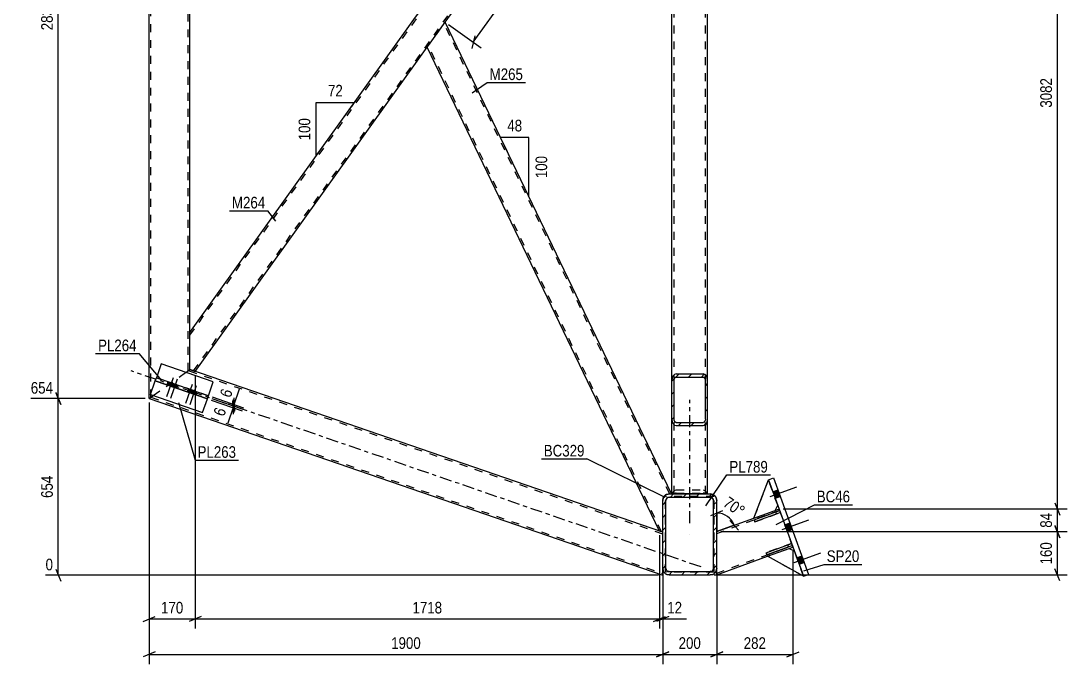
# Model space of a CAD drawing. Header units: millimetres. Extents: x 0 to 1189, y 0 to 841.
# Drawn here: x 445 to 703, y 379.2 to 537.9 of the extents above; entities that cross this region are included whole.
import ezdxf

# ---------------------------------------------------------------- set-up
doc = ezdxf.new("R2010")
doc.units = ezdxf.units.MM
doc.linetypes.add('DXK_LINE_DOT2', pattern=[3.9198, 1.9599, -1.9599])
doc.linetypes.add('DXK_LINE_DOT3', pattern=[5.9187, 2.979, -0.9799, 0.9799, -0.9799])
doc.styles.add('Arial Narrow', font='ARIALN.TTF', dxfattribs={"height": 0.2})

# ---------------------------------------------------------------- blocks, each defined once
blk = doc.blocks.new('Bolt-318890741-3763 - 3617')
at = {"linetype": 'Continuous'}
for points in [[(482.66, 448.38), (481.52, 448.77), (481.26, 448.01), (482.4, 447.62)], [(483.66, 448.03), (482.53, 448.43), (482.27, 447.67), (483.4, 447.28)], [(487.37, 446.75), (486.24, 447.14), (485.98, 446.39), (487.11, 445.99)], [(488.38, 446.41), (487.24, 446.8), (486.98, 446.04), (488.12, 445.65)]]:
    blk.add_hatch(color=1, dxfattribs=at).paths.add_polyline_path(points)
at = {"color": 1, "linetype": 'Continuous'}
for p, q in [((482.52, 449.83), (480.9, 445.11)), ((483.53, 449.49), (481.9, 444.76)), ((481.52, 448.77), (481.26, 448.01)), ((482.53, 448.43), (482.27, 447.67)), ((482.66, 448.38), (482.4, 447.62)), ((483.66, 448.03), (483.4, 447.28)), ((487.24, 448.21), (485.61, 443.48)), ((486.24, 447.14), (485.98, 446.39)), ((488.24, 447.86), (486.62, 443.14)), ((487.24, 446.8), (486.98, 446.04)), ((487.37, 446.75), (487.11, 445.99)), ((488.38, 446.41), (488.12, 445.65))]:
    blk.add_line(p, q, dxfattribs=at)
blk = doc.blocks.new('Part-318890741-3788 - 3617')
at = {"color": 2, "linetype": 'Continuous'}
for p, q in [((545.55, 531.88), (549.65, 537.6)), ((605.47, 421.18), (549.65, 537.6)), ((545.23, 531.42), (545.55, 531.88)), ((602.5, 411.96), (545.23, 531.42))]:
    blk.add_line(p, q, dxfattribs=at)
at = {"color": 7, "linetype": 'DXK_LINE_DOT2'}
for p, q in [((605.03, 421.18), (549.39, 537.23)), ((603.03, 411.78), (545.49, 531.79)), ((604.61, 421.12), (604.28, 421.06)), ((604.28, 421.06), (604.61, 421.12)), ((604.28, 421.06), (604.61, 421.12)), ((604.61, 421.12), (604.28, 421.06)), ((604.61, 421.12), (604.89, 421.18)), ((604.77, 421.15), (604.9, 421.18)), ((604.89, 421.18), (604.9, 421.18)), ((604.9, 421.18), (604.89, 421.18)), ((604.92, 421.18), (604.89, 421.18)), ((604.89, 421.18), (605.47, 421.18)), ((604.99, 421.18), (604.9, 421.18)), ((603.42, 420.19), (603.29, 419.58)), ((603.29, 419.58), (603.42, 420.19)), ((603.29, 419.58), (603.42, 420.19)), ((603.42, 420.19), (603.29, 419.58)), ((603.29, 411.69), (603.29, 419.58)), ((603.29, 411.69), (602.5, 411.96))]:
    blk.add_line(p, q, dxfattribs=at)
blk.add_arc((604.89, 419.58), 1.6, 112.5, 157.5, dxfattribs=at)
blk.add_arc((604.89, 419.58), 1.6, 112.5, 157.5, dxfattribs=at)
blk.add_arc((604.89, 419.58), 1.6, 112.5, 157.5, dxfattribs=at)
blk.add_arc((604.89, 419.58), 1.6, 112.5, 157.5, dxfattribs=at)
blk = doc.blocks.new('Part-318890741-3660 - 3617')
at = {"color": 2, "linetype": 'Continuous'}
for p, q in [((629.38, 424.65), (630.63, 425.11)), ((629.38, 424.65), (638.04, 400.84)), ((630.63, 425.11), (639.3, 401.3)), ((638.04, 400.84), (639.3, 401.3))]:
    blk.add_line(p, q, dxfattribs=at)
blk = doc.blocks.new('Part-318890741-3748 - 3617')
at = {"color": 2, "linetype": 'Continuous'}
for p, q in [((629.16, 405.77), (634.48, 407.71)), ((638.04, 400.84), (629.16, 405.77)), ((634.48, 407.71), (635.76, 407.11))]:
    blk.add_line(p, q, dxfattribs=at)
at = {"color": 7, "linetype": 'DXK_LINE_DOT2'}
blk.add_line((638.04, 400.84), (635.76, 407.11), dxfattribs=at)
blk = doc.blocks.new('Part-318890741-3625 - 3617')
at = {"color": 7, "linetype": 'DXK_LINE_DOT2'}
for p, q in [((616.63, 411.42), (632.14, 417.07)), ((625.74, 415.17), (631.06, 417.1)), ((635.42, 408.05), (632, 417.45)), ((616.63, 402.78), (616.63, 411.85)), ((616.63, 411.39), (616.63, 411.42)), ((616.63, 401.63), (635.29, 408.42)), ((629.16, 405.77), (634.48, 407.71)), ((616.63, 401.46), (616.63, 401.73))]:
    blk.add_line(p, q, dxfattribs=at)
at = {"color": 2, "linetype": 'Continuous'}
for p, q in [((631.06, 417.1), (632, 417.45)), ((616.63, 411.85), (625.74, 415.17)), ((634.48, 407.71), (635.42, 408.05)), ((616.63, 401.21), (629.16, 405.77)), ((616.63, 401.73), (616.63, 402.78)), ((616.63, 401.27), (616.63, 401.73)), ((616.63, 401.21), (616.63, 401.27))]:
    blk.add_line(p, q, dxfattribs=at)
blk = doc.blocks.new('Part-318890741-3782 - 3617')
at = {"color": 2, "linetype": 'Continuous'}
for p, q in [((476.63, 677.02), (477.63, 675.62)), ((476.63, 677.02), (476.63, 673.68)), ((476.63, 444.73), (476.63, 667.5)), ((485.63, 664.4), (486.63, 663)), ((486.63, 451.86), (486.63, 663)), ((485.63, 451.15), (486.63, 451.86)), ((476.63, 444.73), (477.63, 445.45))]:
    blk.add_line(p, q, dxfattribs=at)
at = {"color": 7, "linetype": 'DXK_LINE_DOT2'}
for p, q in [((477.03, 445.02), (477.03, 676.46)), ((476.63, 667.5), (476.63, 673.68)), ((477.63, 675.62), (485.63, 664.4)), ((486.23, 663.56), (486.2, 663.6)), ((486.23, 451.58), (486.23, 663.56)), ((477.63, 445.45), (485.63, 451.15)), ((486.2, 451.56), (486.23, 451.58))]:
    blk.add_line(p, q, dxfattribs=at)
blk = doc.blocks.new('Part-318890741-3654 - 3617')
at = {"color": 7, "linetype": 'DXK_LINE_DOT2'}
for p, q in [((603.96, 401.84), (603.96, 420.51)), ((615.96, 420.51), (603.96, 420.51)), ((615.96, 401.84), (615.96, 420.51)), ((615.96, 401.84), (603.96, 401.84))]:
    blk.add_line(p, q, dxfattribs=at)
blk = doc.blocks.new('Bolt-318890741-3637 - 3617')
at = {"linetype": 'Continuous'}
for points in [[(632.3, 420.53), (631.7, 422.16), (630.45, 421.71), (631.04, 420.08)], [(632.3, 420.53), (631.7, 422.16), (630.45, 421.71), (631.04, 420.08)], [(632.3, 420.53), (631.7, 422.16), (630.45, 421.71), (631.04, 420.08)], [(635.26, 412.39), (634.67, 414.02), (633.42, 413.56), (634.01, 411.93)], [(635.26, 412.39), (634.67, 414.02), (633.42, 413.56), (634.01, 411.93)], [(638.23, 404.24), (637.63, 405.87), (636.38, 405.42), (636.97, 403.79)], [(638.23, 404.24), (637.63, 405.87), (636.38, 405.42), (636.97, 403.79)], [(638.23, 404.24), (637.63, 405.87), (636.38, 405.42), (636.97, 403.79)]]:
    blk.add_hatch(color=1, dxfattribs=at).paths.add_polyline_path(points)
at = {"color": 1, "linetype": 'Continuous'}
for p, q in [((629.81, 420.55), (636.39, 422.94)), ((629.81, 420.55), (636.39, 422.94)), ((629.81, 420.55), (636.39, 422.94)), ((630.45, 421.71), (631.7, 422.16)), ((630.45, 421.71), (631.7, 422.16)), ((630.45, 421.71), (631.7, 422.16)), ((631.04, 420.08), (632.3, 420.53)), ((631.04, 420.08), (632.3, 420.53)), ((631.04, 420.08), (632.3, 420.53)), ((632.77, 412.41), (639.35, 414.8)), ((632.77, 412.41), (639.35, 414.8)), ((633.42, 413.56), (634.67, 414.02)), ((633.42, 413.56), (634.67, 414.02)), ((634.01, 411.93), (635.26, 412.39)), ((634.01, 411.93), (635.26, 412.39)), ((635.74, 404.26), (642.31, 406.66)), ((635.74, 404.26), (642.31, 406.66)), ((635.74, 404.26), (642.31, 406.66)), ((636.38, 405.42), (637.63, 405.87)), ((636.38, 405.42), (637.63, 405.87)), ((636.38, 405.42), (637.63, 405.87)), ((636.97, 403.79), (638.23, 404.24)), ((636.97, 403.79), (638.23, 404.24)), ((636.97, 403.79), (638.23, 404.24))]:
    blk.add_line(p, q, dxfattribs=at)
blk = doc.blocks.new('Part-318890741-3665 - 3617')
at = {"color": 2, "linetype": 'Continuous'}
for p, q in [((485.63, 451.15), (486.63, 451.86)), ((603.29, 411.69), (486.63, 451.86)), ((476.63, 444.73), (477.12, 445.08)), ((476.63, 444.73), (603.29, 401.11)), ((477.12, 445.08), (477.63, 445.45)), ((603.29, 401.11), (603.29, 402.78))]:
    blk.add_line(p, q, dxfattribs=at)
at = {"color": 7, "linetype": 'DXK_LINE_DOT3'}
blk.add_line((612.75, 403.14), (472.17, 451.55), dxfattribs=at)
at = {"color": 7, "linetype": 'DXK_LINE_DOT2'}
for p, q in [((477.63, 445.45), (485.63, 451.15)), ((486.2, 451.56), (486.23, 451.58)), ((603.29, 411.26), (486.23, 451.58)), ((477.03, 445.02), (603.29, 401.53)), ((603.29, 402.78), (603.29, 411.69)), ((603.29, 411.23), (603.29, 411.26)), ((603.29, 401.53), (603.29, 401.96))]:
    blk.add_line(p, q, dxfattribs=at)
blk = doc.blocks.new('Part-318890741-3679 - 3617')
at = {"color": 7, "linetype": 'DXK_LINE_DOT2'}
for p, q in [((614.36, 613.84), (605.56, 613.84)), ((605.56, 585.79), (605.56, 613.84)), ((606.09, 421.18), (606.09, 613.84)), ((613.83, 421.18), (613.83, 613.84)), ((614.36, 585.79), (614.36, 613.84)), ((605.56, 421.18), (605.56, 449.23)), ((614.36, 421.18), (614.36, 449.23)), ((605.56, 421.18), (614.36, 421.18))]:
    blk.add_line(p, q, dxfattribs=at)
at = {"color": 2, "linetype": 'Continuous'}
for p, q in [((605.56, 449.23), (605.56, 585.79)), ((614.36, 449.23), (614.36, 585.79))]:
    blk.add_line(p, q, dxfattribs=at)
blk = doc.blocks.new('Part-318890741-3680 - 3617')
at = {"linetype": 'Continuous'}
h = blk.add_hatch(dxfattribs=at)
h.set_pattern_fill('', scale=0.7, style=0, pattern_type=0)
h.set_pattern_definition([(45, (603.2946, 402.7772), (-1.57154, 1.57154), [])])
h.paths.add_polyline_path([(603.29, 419.58), (603.29, 402.78), (603.42, 402.16), (603.76, 401.65), (604.28, 401.3), (604.89, 401.18), (615.03, 401.18), (615.64, 401.3), (616.16, 401.65), (616.51, 402.16), (616.63, 402.78), (616.63, 419.58), (616.51, 420.19), (616.16, 420.71), (615.64, 421.06), (615.03, 421.18), (604.89, 421.18), (604.28, 421.06), (603.76, 420.71), (603.42, 420.19)])
h.paths.add_polyline_path([(604.33, 420.14), (604.59, 420.32), (604.89, 420.38), (615.03, 420.38), (615.33, 420.32), (615.59, 420.14), (615.77, 419.88), (615.83, 419.58), (615.83, 402.78), (615.77, 402.47), (615.59, 402.21), (615.33, 402.04), (615.03, 401.98), (604.89, 401.98), (604.59, 402.04), (604.33, 402.21), (604.16, 402.47), (604.09, 402.78), (604.09, 419.58), (604.16, 419.88)])
at = {"color": 7, "linetype": 'DXK_LINE_DOT2'}
for p, q in [((604.28, 421.06), (604.89, 421.18)), ((604.89, 421.18), (615.03, 421.18)), ((615.03, 421.18), (615.64, 421.06)), ((603.29, 419.58), (603.42, 420.19)), ((603.29, 402.78), (603.29, 419.58)), ((604.16, 419.88), (604.09, 419.58)), ((604.09, 402.78), (604.09, 419.58)), ((604.89, 420.38), (604.59, 420.32)), ((604.89, 420.38), (615.03, 420.38)), ((615.33, 420.32), (615.03, 420.38)), ((615.83, 419.58), (615.77, 419.88)), ((615.83, 402.78), (615.83, 419.58)), ((616.51, 420.19), (616.63, 419.58)), ((616.63, 402.78), (616.63, 419.58)), ((603.42, 402.16), (603.29, 402.78)), ((604.09, 402.78), (604.16, 402.47)), ((615.77, 402.47), (615.83, 402.78)), ((616.63, 402.78), (616.51, 402.16)), ((604.89, 401.18), (604.28, 401.3)), ((604.59, 402.04), (604.89, 401.98)), ((604.89, 401.98), (615.03, 401.98)), ((604.89, 401.18), (615.03, 401.18)), ((615.03, 401.98), (615.33, 402.04)), ((615.64, 401.3), (615.03, 401.18))]:
    blk.add_line(p, q, dxfattribs=at)
at = {"color": 2, "linetype": 'Continuous'}
for p, q in [((604.89, 421.18), (604.28, 421.06)), ((604.89, 421.18), (615.03, 421.18)), ((615.64, 421.06), (615.03, 421.18)), ((603.42, 420.19), (603.29, 419.58)), ((603.29, 402.78), (603.29, 419.58)), ((604.09, 419.58), (604.16, 419.88)), ((604.09, 402.78), (604.09, 419.58)), ((604.59, 420.32), (604.89, 420.38)), ((604.89, 420.38), (615.03, 420.38)), ((615.03, 420.38), (615.33, 420.32)), ((615.77, 419.88), (615.83, 419.58)), ((615.83, 402.78), (615.83, 419.58)), ((616.63, 419.58), (616.51, 420.19)), ((616.63, 402.78), (616.63, 419.58)), ((603.29, 402.78), (603.42, 402.16)), ((604.16, 402.47), (604.09, 402.78)), ((615.83, 402.78), (615.77, 402.47)), ((616.51, 402.16), (616.63, 402.78)), ((604.28, 401.3), (604.89, 401.18)), ((604.89, 401.98), (604.59, 402.04)), ((604.89, 401.98), (615.03, 401.98)), ((604.89, 401.18), (615.03, 401.18)), ((615.33, 402.04), (615.03, 401.98)), ((615.03, 401.18), (615.64, 401.3))]:
    blk.add_line(p, q, dxfattribs=at)
at = {"color": 7, "linetype": 'DXK_LINE_DOT3'}
blk.add_line((609.96, 411.18), (609.96, 411.18), dxfattribs=at)
at = {"color": 7, "linetype": 'DXK_LINE_DOT2'}
for centre, radius, start, end in [((604.89, 419.58), 1.6, 112.5, 157.5), ((615.03, 419.58), 1.6, 22.5, 67.5), ((604.89, 419.58), 0.8, 112.5, 157.5), ((615.03, 419.58), 0.8, 22.5, 67.5), ((604.89, 402.78), 1.6, 202.5, 247.5), ((604.89, 402.78), 0.8, 202.5, 247.5), ((615.03, 402.78), 0.8, 292.5, 337.5), ((615.03, 402.78), 1.6, 292.5, 337.5)]:
    blk.add_arc(centre, radius, start, end, dxfattribs=at)
at = {"color": 2, "linetype": 'Continuous'}
for centre, radius, start, end in [((604.89, 419.58), 1.6, 112.5, 157.5), ((615.03, 419.58), 1.6, 22.5, 67.5), ((604.89, 419.58), 0.8, 112.5, 157.5), ((615.03, 419.58), 0.8, 22.5, 67.5), ((604.89, 402.78), 1.6, 202.5, 247.5), ((604.89, 402.78), 0.8, 202.5, 247.5), ((615.03, 402.78), 0.8, 292.5, 337.5), ((615.03, 402.78), 1.6, 292.5, 337.5)]:
    blk.add_arc(centre, radius, start, end, dxfattribs=at)
blk = doc.blocks.new('Part-318890741-3749 - 3617')
at = {"color": 7, "linetype": 'DXK_LINE_DOT2'}
for p, q in [((629.16, 405.77), (634.48, 407.71)), ((638.04, 400.84), (629.16, 405.77)), ((634.48, 407.71), (635.76, 407.11)), ((635.76, 407.11), (638.04, 400.84))]:
    blk.add_line(p, q, dxfattribs=at)
blk = doc.blocks.new('Part-318890741-3708 - 3617')
at = {"color": 2, "linetype": 'Continuous'}
for p, q in [((628.84, 406.65), (635.1, 408.93)), ((635.29, 408.42), (629.02, 406.14)), ((635.1, 408.93), (635.29, 408.42)), ((628.88, 406.52), (628.84, 406.65)), ((629.02, 406.14), (628.88, 406.52))]:
    blk.add_line(p, q, dxfattribs=at)
at = {"color": 7, "linetype": 'DXK_LINE_DOT2'}
for p, q in [((634.35, 408.08), (634.16, 408.58)), ((628.88, 406.52), (628.88, 406.52))]:
    blk.add_line(p, q, dxfattribs=at)
blk = doc.blocks.new('Part-318890741-3737 - 3617')
at = {"linetype": 'Continuous'}
h = blk.add_hatch(dxfattribs=at)
h.set_pattern_fill('', scale=0.7, style=0, pattern_type=0)
h.set_pattern_definition([(45, (605.5613, 439.5878), (-1.57154, 1.57154), [])])
h.paths.add_polyline_path([(605.56, 449.23), (605.56, 439.59), (605.64, 439), (605.87, 438.5), (606.22, 438.16), (606.63, 438.04), (613.29, 438.04), (613.7, 438.16), (614.05, 438.5), (614.28, 439), (614.36, 439.59), (614.36, 449.23), (614.28, 449.83), (614.05, 450.33), (613.7, 450.66), (613.29, 450.78), (606.63, 450.78), (606.22, 450.66), (605.87, 450.33), (605.64, 449.83)])
h.paths.add_polyline_path([(606.25, 449.78), (606.42, 449.95), (606.63, 450.01), (613.29, 450.01), (613.5, 449.95), (613.67, 449.78), (613.79, 449.53), (613.83, 449.23), (613.83, 439.59), (613.79, 439.29), (613.67, 439.04), (613.5, 438.87), (613.29, 438.82), (606.63, 438.82), (606.42, 438.87), (606.25, 439.04), (606.14, 439.29), (606.09, 439.59), (606.09, 449.23), (606.14, 449.53)])
at = {"color": 2, "linetype": 'Continuous'}
for p, q in [((605.64, 449.83), (605.56, 449.23)), ((605.56, 439.59), (605.56, 449.23)), ((606.09, 449.23), (606.14, 449.53)), ((606.09, 439.59), (606.09, 449.23)), ((606.63, 450.78), (606.22, 450.66)), ((606.42, 449.95), (606.63, 450.01)), ((606.63, 450.78), (613.29, 450.78)), ((606.63, 450.01), (613.29, 450.01)), ((613.7, 450.66), (613.29, 450.78)), ((613.29, 450.01), (613.5, 449.95)), ((613.79, 449.53), (613.83, 449.23)), ((613.83, 439.59), (613.83, 449.23)), ((614.36, 449.23), (614.28, 449.83)), ((614.36, 439.59), (614.36, 449.23)), ((605.56, 421.18), (605.56, 439.59)), ((605.56, 439.59), (605.64, 439)), ((606.14, 439.29), (606.09, 439.59)), ((606.63, 438.82), (606.42, 438.87)), ((606.63, 438.82), (613.29, 438.82)), ((613.5, 438.87), (613.29, 438.82)), ((613.83, 439.59), (613.79, 439.29)), ((614.28, 439), (614.36, 439.59)), ((614.36, 421.18), (614.36, 439.59)), ((606.22, 438.16), (606.63, 438.04)), ((606.63, 438.04), (613.29, 438.04)), ((613.29, 438.04), (613.7, 438.16))]:
    blk.add_line(p, q, dxfattribs=at)
at = {"color": 7, "linetype": 'DXK_LINE_DOT2'}
for p, q in [((605.56, 439.59), (605.56, 449.23)), ((606.09, 421.18), (606.09, 449.23)), ((613.83, 421.18), (613.83, 449.23)), ((614.36, 439.59), (614.36, 449.23)), ((614.36, 421.18), (605.56, 421.18)), ((605.64, 421.18), (605.87, 421.69)), ((605.87, 421.69), (606.22, 422.03)), ((606.22, 422.03), (606.63, 422.15)), ((606.42, 421.32), (606.28, 421.18)), ((606.63, 421.37), (606.42, 421.32)), ((606.63, 422.15), (613.29, 422.15)), ((606.63, 421.37), (613.29, 421.37)), ((613.29, 422.15), (613.7, 422.03)), ((613.5, 421.32), (613.29, 421.37)), ((613.64, 421.18), (613.5, 421.32)), ((613.7, 422.03), (614.05, 421.69)), ((614.05, 421.69), (614.28, 421.18))]:
    blk.add_line(p, q, dxfattribs=at)
at = {"color": 7, "linetype": 'DXK_LINE_DOT3'}
blk.add_line((609.96, 413.95), (609.96, 444.41), dxfattribs=at)
at = {"color": 2, "linetype": 'Continuous'}
for centre, radius, start, end in [((607.01, 449.5), 1.41, 124.1734, 166.5321), ((606.82, 449.37), 0.703, 124.1734, 166.5321), ((613.1, 449.37), 0.703, 13.4679, 55.8266), ((612.91, 449.5), 1.41, 13.4679, 55.8266), ((607.01, 439.32), 1.41, 193.4679, 235.8266), ((606.82, 439.46), 0.703, 193.4679, 235.8266), ((613.1, 439.46), 0.703, 304.1734, 346.5321), ((612.91, 439.32), 1.41, 304.1734, 346.5321)]:
    blk.add_arc(centre, radius, start, end, dxfattribs=at)
blk = doc.blocks.new('Part-318890741-3750 - 3617')
at = {"color": 2, "linetype": 'Continuous'}
for p, q in [((625.74, 415.17), (629.38, 424.65)), ((631.06, 417.1), (631.66, 418.39)), ((625.74, 415.17), (631.06, 417.1))]:
    blk.add_line(p, q, dxfattribs=at)
at = {"color": 7, "linetype": 'DXK_LINE_DOT2'}
blk.add_line((631.66, 418.39), (629.38, 424.65), dxfattribs=at)
blk = doc.blocks.new('Part-318890741-3751 - 3617')
at = {"color": 7, "linetype": 'DXK_LINE_DOT2'}
for p, q in [((629.38, 424.65), (625.74, 415.17)), ((631.66, 418.39), (629.38, 424.65)), ((631.06, 417.1), (631.66, 418.39)), ((625.74, 415.17), (631.06, 417.1))]:
    blk.add_line(p, q, dxfattribs=at)
blk = doc.blocks.new('Part-318890741-3752 - 3617')
at = {"color": 7, "linetype": 'DXK_LINE_DOT2'}
for p, q in [((635.1, 408.93), (628.84, 406.65)), ((629.02, 406.14), (635.29, 408.42)), ((634.35, 408.08), (634.16, 408.58)), ((635.29, 408.42), (635.1, 408.93)), ((628.84, 406.65), (629.02, 406.14))]:
    blk.add_line(p, q, dxfattribs=at)
blk = doc.blocks.new('Part-318890741-3762 - 3617')
at = {"color": 2, "linetype": 'Continuous'}
for p, q in [((479.56, 453.25), (478.39, 449.85)), ((492.41, 448.82), (479.56, 453.25)), ((476.96, 445.68), (478.13, 449.1)), ((491.24, 445.42), (492.41, 448.82)), ((476.96, 445.68), (489.81, 441.26)), ((489.81, 441.26), (490.98, 444.67))]:
    blk.add_line(p, q, dxfattribs=at)
at = {"color": 7, "linetype": 'DXK_LINE_DOT2'}
for p, q in [((478.13, 449.1), (478.39, 449.85)), ((490.98, 444.67), (491.24, 445.42))]:
    blk.add_line(p, q, dxfattribs=at)
blk = doc.blocks.new('Part-318890741-3779 - 3617')
at = {"color": 2, "linetype": 'Continuous'}
for p, q in [((478.13, 449.09), (478.39, 449.85)), ((478.13, 449.1), (478.13, 449.09)), ((480.96, 448.12), (478.13, 449.1)), ((478.13, 449.09), (490.98, 444.66)), ((478.39, 449.85), (481.22, 448.88)), ((481.22, 448.88), (480.96, 448.12)), ((490.98, 444.67), (480.96, 448.12)), ((481.22, 448.88), (491.24, 445.42)), ((490.98, 444.66), (491.24, 445.42)), ((490.98, 444.67), (490.98, 444.66))]:
    blk.add_line(p, q, dxfattribs=at)
at = {"color": 7, "linetype": 'DXK_LINE_DOT2'}
for p, q in [((478.39, 449.84), (478.39, 449.85)), ((491.24, 445.42), (478.39, 449.84)), ((491.24, 445.42), (491.24, 445.42))]:
    blk.add_line(p, q, dxfattribs=at)
blk = doc.blocks.new('Part-318890741-3780 - 3617')
at = {"color": 7, "linetype": 'DXK_LINE_DOT2'}
for p, q in [((632.14, 417.07), (625.87, 414.79)), ((626.06, 414.29), (632.32, 416.57)), ((631.38, 416.23), (631.2, 416.73)), ((632.32, 416.57), (632.14, 417.07)), ((625.87, 414.79), (626.06, 414.29))]:
    blk.add_line(p, q, dxfattribs=at)
blk = doc.blocks.new('Part-318890741-3781 - 3617')
at = {"color": 2, "linetype": 'Continuous'}
for p, q in [((625.87, 414.79), (632.14, 417.07)), ((632.32, 416.57), (626.06, 414.29)), ((632.14, 417.07), (632.32, 416.57)), ((626.01, 414.42), (625.87, 414.79)), ((626.06, 414.29), (626.01, 414.41))]:
    blk.add_line(p, q, dxfattribs=at)
at = {"color": 7, "linetype": 'DXK_LINE_DOT2'}
for p, q in [((631.38, 416.23), (631.2, 416.73)), ((626.01, 414.41), (626.01, 414.42))]:
    blk.add_line(p, q, dxfattribs=at)
blk = doc.blocks.new('Part-318890741-3783 - 3617')
at = {"color": 7, "linetype": 'DXK_LINE_DOT2'}
for p, q in [((486.63, 460.32), (603.02, 622.92)), ((602.68, 623.03), (602.62, 623.05)), ((602.62, 623.05), (603.29, 622.82)), ((603.29, 615.44), (603.29, 622.82)), ((603.42, 614.83), (603.29, 615.44)), ((603.29, 615.44), (603.42, 614.83)), ((603.29, 615.44), (603.42, 614.83)), ((603.42, 614.83), (603.29, 615.44)), ((603.67, 614.45), (603.42, 614.83)), ((603.42, 614.83), (603.67, 614.45)), ((603.42, 614.83), (603.67, 614.45)), ((603.67, 614.45), (603.42, 614.83)), ((603.67, 614.45), (603.77, 614.31)), ((603.76, 614.31), (603.67, 614.45)), ((603.77, 614.31), (603.76, 614.31)), ((603.76, 614.31), (604.28, 613.97)), ((603.77, 614.31), (603.87, 614.24)), ((487.56, 451.54), (603.97, 614.17)), ((604.31, 613.96), (604.28, 613.97)), ((604.28, 613.97), (604.31, 613.96)), ((541.94, 538.28), (546.36, 544.46)), ((545.23, 531.42), (549.65, 537.6)), ((486.63, 451.86), (486.63, 461.01)), ((486.63, 451.86), (487.95, 451.41))]:
    blk.add_line(p, q, dxfattribs=at)
at = {"color": 2, "linetype": 'Continuous'}
for p, q in [((546.36, 544.46), (602.62, 623.05)), ((549.65, 537.6), (604.31, 613.96)), ((486.63, 461.01), (541.94, 538.28)), ((487.95, 451.41), (545.23, 531.42))]:
    blk.add_line(p, q, dxfattribs=at)
blk = doc.blocks.new('StraightDimension-318890741-25052 - 3617')
at = {"color": 7, "linetype": 'Continuous'}
for p, q in [((454.79, 632.34), (453.59, 635.34)), ((603.89, 633.84), (445.58, 633.84)), ((454.19, 444.73), (454.19, 633.84)), ((475.63, 444.73), (447.41, 444.73)), ((453.59, 446.23), (454.79, 443.23))]:
    blk.add_line(p, q, dxfattribs=at)
at = {"color": 0, "linetype": 'Continuous'}
blk.add_wipeout([(453.49, 634.44), (453.49, 638.64), (444.98, 638.64), (444.98, 634.44)], dxfattribs=at)
at = {"color": 0}
blk.add_wipeout([(453.44, 543.54), (449.24, 543.54), (449.24, 535.03), (453.44, 535.03)], dxfattribs=at)
at = {"color": 3, "linetype": 'Continuous', "style": 'Arial Narrow'}
blk.add_text('3491', height=2.863, dxfattribs=at).set_placement((445.58, 635.04))
at = {"color": 3, "style": 'Arial Narrow'}
blk.add_text('2837', height=2.863, rotation=90.0002, dxfattribs=at).set_placement((452.84, 535.63))
blk = doc.blocks.new('StraightDimension-318890741-24820 - 3617')
at = {"color": 7, "linetype": 'Continuous'}
for p, q in [((700.05, 418.95), (701.25, 415.95)), ((633, 417.45), (703.05, 417.45)), ((700.65, 411.85), (700.65, 417.45)), ((701.25, 410.35), (700.05, 413.35)), ((617.63, 411.85), (703.05, 411.85))]:
    blk.add_line(p, q, dxfattribs=at)
at = {"color": 0}
blk.add_wipeout([(699.9, 417.08), (695.7, 417.08), (695.7, 412.22), (699.9, 412.22)], dxfattribs=at)
at = {"color": 3, "style": 'Arial Narrow'}
blk.add_text('84', height=2.863, rotation=90.0002, dxfattribs=at).set_placement((699.3, 412.82))
blk = doc.blocks.new('StraightDimension-318890741-25180 - 3617')
at = {"color": 7, "linetype": 'Continuous'}
for p, q in [((487.95, 450.41), (487.95, 387.91)), ((476.63, 443.73), (476.63, 387.91)), ((475.13, 389.71), (478.13, 390.91)), ((476.63, 390.31), (487.95, 390.31)), ((489.45, 390.91), (486.45, 389.71))]:
    blk.add_line(p, q, dxfattribs=at)
at = {"color": 0}
blk.add_wipeout([(485.63, 391.06), (485.63, 395.26), (478.95, 395.26), (478.95, 391.06)], dxfattribs=at)
at = {"color": 3, "style": 'Arial Narrow'}
blk.add_text('170', height=2.863, dxfattribs=at).set_placement((479.55, 391.66))
blk = doc.blocks.new('StraightDimension-318890741-24141 - 3617')
at = {"color": 7, "linetype": 'Continuous'}
for p, q in [((492.05, 444.71), (499.72, 442.07)), ((492.19, 445.1), (499.85, 442.46)), ((497.53, 441.24), (497.37, 444.46)), ((497.5, 444.85), (497.66, 441.63)), ((497.45, 442.85), (497.58, 443.24))]:
    blk.add_line(p, q, dxfattribs=at)
at = {"color": 0}
blk.add_wipeout([(498.03, 446.84), (494.06, 448.21), (493.07, 445.35), (497.05, 443.98)], dxfattribs=at)
at = {"color": 7, "linetype": 'Continuous'}
blk.add_line((497.58, 443.24), (498.91, 447.1), dxfattribs=at)
blk.add_line((497.58, 443.24), (498.91, 447.1), dxfattribs=at)
at = {"color": 3, "style": 'Arial Narrow'}
blk.add_text('6', height=2.86, rotation=70.9952, dxfattribs=at).set_placement((496.67, 444.74))
blk = doc.blocks.new('StraightDimension-318890741-24142 - 3617')
at = {"color": 7, "linetype": 'Continuous'}
for p, q in [((491.93, 444.33), (499.59, 441.69)), ((492.05, 444.71), (499.72, 442.07)), ((497.4, 440.86), (497.24, 444.09)), ((497.37, 444.46), (497.53, 441.24)), ((497.32, 442.48), (497.45, 442.85))]:
    blk.add_line(p, q, dxfattribs=at)
at = {"color": 0}
blk.add_wipeout([(496.44, 442.22), (492.47, 443.59), (491.48, 440.73), (495.45, 439.36)], dxfattribs=at)
at = {"color": 7, "linetype": 'Continuous'}
blk.add_line((497.32, 442.48), (495.99, 438.62), dxfattribs=at)
blk.add_line((497.32, 442.48), (495.99, 438.62), dxfattribs=at)
at = {"color": 3, "style": 'Arial Narrow'}
blk.add_text('6', height=2.86, rotation=70.9952, dxfattribs=at).set_placement((495.08, 440.12))
blk = doc.blocks.new('StraightDimension-318890741-24189 - 3617')
at = {"color": 7, "linetype": 'Continuous'}
for p, q in [((605.12, 613.38), (613.16, 607.63)), ((610.82, 607.46), (611.59, 610.6)), ((556.56, 532.66), (611.2, 609.03)), ((550.47, 537.02), (558.51, 531.27)), ((556.94, 534.23), (556.17, 531.09))]:
    blk.add_line(p, q, dxfattribs=at)
at = {"color": 0}
blk.add_wipeout([(585.75, 574.74), (582.33, 577.19), (577.38, 570.26), (580.79, 567.82)], dxfattribs=at)
at = {"color": 3, "style": 'Arial Narrow'}
blk.add_text('1409', height=2.863, rotation=54.4138, dxfattribs=at).set_placement((580.65, 568.66))
blk = doc.blocks.new('AngleDimension-318890741-24233 - 3617')
at = {"color": 7, "linetype": 'Continuous'}
for p, q in [((517.85, 517.79), (527.27, 517.79)), ((517.85, 504.62), (527.27, 517.79)), ((517.85, 504.62), (517.85, 517.79)), ((526.57, 516.8), (527.27, 517.79))]:
    blk.add_line(p, q, dxfattribs=at)
at = {"color": 0}
for points in [[(524.99, 518.69), (524.99, 522.89), (520.13, 522.89), (520.13, 518.69)], [(516.94, 514.55), (512.74, 514.55), (512.74, 507.86), (516.94, 507.86)]]:
    blk.add_wipeout(points, dxfattribs=at)
at = {"color": 3, "style": 'Arial Narrow'}
blk.add_text('72', height=2.863, dxfattribs=at).set_placement((520.73, 519.29))
blk.add_text('100', height=2.863, rotation=90.0002, dxfattribs=at).set_placement((516.35, 508.46))
blk = doc.blocks.new('AngleDimension-318890741-24259 - 3617')
at = {"color": 7, "linetype": 'Continuous'}
for p, q in [((564.99, 505.62), (563.29, 509.16)), ((570.29, 509.16), (563.29, 509.16)), ((570.29, 494.56), (563.29, 509.16)), ((570.29, 494.56), (570.29, 509.16))]:
    blk.add_line(p, q, dxfattribs=at)
at = {"color": 0}
for points in [[(569.22, 510.06), (569.22, 514.26), (564.36, 514.26), (564.36, 510.06)], [(575.39, 505.2), (571.19, 505.2), (571.19, 498.52), (575.39, 498.52)]]:
    blk.add_wipeout(points, dxfattribs=at)
at = {"color": 3, "style": 'Arial Narrow'}
blk.add_text('48', height=2.863, dxfattribs=at).set_placement((564.96, 510.66))
blk.add_text('100', height=2.863, rotation=90.0002, dxfattribs=at).set_placement((574.79, 499.12))
blk = doc.blocks.new('AngleDimension-318890741-24273 - 3617')
at = {"color": 7, "linetype": 'Continuous'}
for p, q in [((615.13, 415.84), (618.13, 417.04)), ((616.63, 416.44), (616.63, 411.85)), ((620.94, 413.42), (616.63, 411.85)), ((617.57, 412.19), (620.94, 413.42)), ((622.02, 412.22), (619.87, 414.63))]:
    blk.add_line(p, q, dxfattribs=at)
blk.add_arc((616.63, 411.85), 4.59, 19.9995, 90, dxfattribs=at)
at = {"color": 0}
blk.add_wipeout([(622.42, 414.5), (624.83, 417.94), (619.54, 421.64), (617.13, 418.2)], dxfattribs=at)
at = {"color": 3, "style": 'Arial Narrow'}
blk.add_text('70°', height=2.863, rotation=-35.002, dxfattribs=at).set_placement((617.97, 418.35))
blk = doc.blocks.new('StraightDimension-318890741-25053 - 3617')
at = {"color": 7, "linetype": 'Continuous'}
for p, q in [((475.63, 444.73), (447.41, 444.73)), ((454.79, 443.23), (453.59, 446.23)), ((454.19, 401.11), (454.19, 444.73)), ((453.59, 402.61), (454.79, 399.61)), ((602.29, 401.11), (451.06, 401.11))]:
    blk.add_line(p, q, dxfattribs=at)
at = {"color": 0, "linetype": 'Continuous'}
for points in [[(453.49, 445.33), (453.49, 449.53), (446.81, 449.53), (446.81, 445.33)], [(453.49, 401.71), (453.49, 405.91), (450.46, 405.91), (450.46, 401.71)]]:
    blk.add_wipeout(points, dxfattribs=at)
at = {"color": 0}
blk.add_wipeout([(453.44, 426.26), (449.24, 426.26), (449.24, 419.58), (453.44, 419.58)], dxfattribs=at)
at = {"color": 3, "linetype": 'Continuous', "style": 'Arial Narrow'}
for s, height, p in [('654', 2.863, (447.41, 445.93)), ('0', 2.86, (451.06, 402.31))]:
    blk.add_text(s, height=height, dxfattribs=at).set_placement(p)
at = {"color": 3, "style": 'Arial Narrow'}
blk.add_text('654', height=2.863, rotation=90.0002, dxfattribs=at).set_placement((452.84, 420.18))
blk = doc.blocks.new('StraightDimension-318890741-24819 - 3617')
at = {"color": 7, "linetype": 'Continuous'}
for p, q in [((617.63, 622.91), (703.05, 622.91)), ((701.25, 621.41), (700.05, 624.41)), ((700.65, 417.45), (700.65, 622.91)), ((700.05, 418.95), (701.25, 415.95)), ((633, 417.45), (703.05, 417.45))]:
    blk.add_line(p, q, dxfattribs=at)
at = {"color": 0}
blk.add_wipeout([(699.9, 524.44), (695.7, 524.44), (695.7, 515.92), (699.9, 515.92)], dxfattribs=at)
at = {"color": 3, "style": 'Arial Narrow'}
blk.add_text('3082', height=2.863, rotation=90.0002, dxfattribs=at).set_placement((699.3, 516.52))
blk = doc.blocks.new('StraightDimension-318890741-24821 - 3617')
at = {"color": 7, "linetype": 'Continuous'}
for p, q in [((700.05, 413.35), (701.25, 410.35)), ((617.63, 411.85), (703.05, 411.85)), ((700.65, 401.18), (700.65, 411.85)), ((701.25, 399.68), (700.05, 402.68)), ((616.03, 401.18), (703.05, 401.18))]:
    blk.add_line(p, q, dxfattribs=at)
at = {"color": 0}
blk.add_wipeout([(699.9, 409.86), (695.7, 409.86), (695.7, 403.17), (699.9, 403.17)], dxfattribs=at)
at = {"color": 3, "style": 'Arial Narrow'}
blk.add_text('160', height=2.863, rotation=90.0002, dxfattribs=at).set_placement((699.3, 403.77))
blk = doc.blocks.new('StraightDimension-318890741-24966 - 3617')
at = {"color": 7, "linetype": 'Continuous'}
for p, q in [((635.42, 407.05), (635.42, 379.16)), ((616.63, 401.78), (616.63, 379.16)), ((618.13, 382.16), (615.13, 380.96)), ((633.92, 380.96), (636.92, 382.16)), ((616.63, 381.56), (635.42, 381.56))]:
    blk.add_line(p, q, dxfattribs=at)
at = {"color": 0}
blk.add_wipeout([(629.37, 382.31), (629.37, 386.51), (622.68, 386.51), (622.68, 382.31)], dxfattribs=at)
at = {"color": 3, "style": 'Arial Narrow'}
blk.add_text('282', height=2.863, dxfattribs=at).set_placement((623.28, 382.91))
blk = doc.blocks.new('StraightDimension-318890741-24967 - 3617')
at = {"color": 7, "linetype": 'Continuous'}
for p, q in [((603.29, 401.78), (603.29, 379.16)), ((616.63, 401.78), (616.63, 379.16)), ((604.79, 382.16), (601.79, 380.96)), ((615.13, 380.96), (618.13, 382.16)), ((603.29, 381.56), (616.63, 381.56))]:
    blk.add_line(p, q, dxfattribs=at)
at = {"color": 0}
blk.add_wipeout([(613.3, 382.31), (613.3, 386.51), (606.62, 386.51), (606.62, 382.31)], dxfattribs=at)
at = {"color": 3, "style": 'Arial Narrow'}
blk.add_text('200', height=2.863, dxfattribs=at).set_placement((607.22, 382.91))
blk = doc.blocks.new('StraightDimension-318890741-24968 - 3617')
at = {"color": 7, "linetype": 'Continuous'}
for p, q in [((476.63, 443.73), (476.63, 379.16)), ((603.29, 401.78), (603.29, 379.16)), ((478.13, 382.16), (475.13, 380.96)), ((601.79, 380.96), (604.79, 382.16)), ((476.63, 381.56), (603.29, 381.56))]:
    blk.add_line(p, q, dxfattribs=at)
at = {"color": 0}
blk.add_wipeout([(544.22, 382.31), (544.22, 386.51), (535.71, 386.51), (535.71, 382.31)], dxfattribs=at)
at = {"color": 3, "style": 'Arial Narrow'}
blk.add_text('1900', height=2.863, dxfattribs=at).set_placement((536.31, 382.91))
blk = doc.blocks.new('StraightDimension-318890741-25178 - 3617')
at = {"color": 7, "linetype": 'Continuous'}
for p, q in [((602.5, 410.96), (602.5, 387.91)), ((603.29, 401.78), (603.29, 387.91)), ((601, 389.71), (604, 390.91)), ((604.79, 390.91), (601.79, 389.71)), ((602.5, 390.31), (603.29, 390.31))]:
    blk.add_line(p, q, dxfattribs=at)
at = {"color": 0}
blk.add_wipeout([(608.68, 391.06), (608.68, 395.26), (603.82, 395.26), (603.82, 391.06)], dxfattribs=at)
at = {"color": 7, "linetype": 'Continuous'}
blk.add_line((603.29, 390.31), (609.2, 390.31), dxfattribs=at)
blk.add_line((603.29, 390.31), (609.2, 390.31), dxfattribs=at)
at = {"color": 3, "style": 'Arial Narrow'}
blk.add_text('12', height=2.863, dxfattribs=at).set_placement((604.42, 391.66))
blk = doc.blocks.new('StraightDimension-318890741-25179 - 3617')
at = {"color": 7, "linetype": 'Continuous'}
for p, q in [((487.95, 450.41), (487.95, 387.91)), ((602.5, 410.96), (602.5, 387.91)), ((489.45, 390.91), (486.45, 389.71)), ((487.95, 390.31), (602.5, 390.31)), ((601, 389.71), (604, 390.91))]:
    blk.add_line(p, q, dxfattribs=at)
at = {"color": 0}
blk.add_wipeout([(549.48, 391.06), (549.48, 395.26), (540.97, 395.26), (540.97, 391.06)], dxfattribs=at)
at = {"color": 3, "style": 'Arial Narrow'}
blk.add_text('1718', height=2.863, dxfattribs=at).set_placement((541.57, 391.66))
blk = doc.blocks.new('Mark-318890741-24219 - 3617')
at = {"color": 0}
blk.add_wipeout([(568.82, 523.34), (568.82, 526.34), (560.6, 526.34), (560.6, 523.34)], dxfattribs=at)
blk.add_wipeout([(568.82, 523.34), (568.82, 526.34), (560.6, 526.34), (560.6, 523.34)], dxfattribs=at)
at = {"color": 30, "linetype": 'Continuous'}
for p, q in [((556.26, 520.19), (560, 522.74)), ((560, 522.74), (569.42, 522.74))]:
    blk.add_line(p, q, dxfattribs=at)
at = {"color": 3, "style": 'Arial Narrow'}
blk.add_text('M265', height=2.863, dxfattribs=at).set_placement((560.6, 523.34))
blk = doc.blocks.new('Mark-318890741-24216 - 3617')
at = {"color": 0}
blk.add_wipeout([(505.25, 491.65), (505.25, 494.65), (497.03, 494.65), (497.03, 491.65)], dxfattribs=at)
blk.add_wipeout([(505.25, 491.65), (505.25, 494.65), (497.03, 494.65), (497.03, 491.65)], dxfattribs=at)
at = {"color": 30, "linetype": 'Continuous'}
for p in [(496.43, 491.05), (507.89, 488.51)]:
    blk.add_line(p, (505.85, 491.05), dxfattribs=at)
at = {"color": 3, "style": 'Arial Narrow'}
blk.add_text('M264', height=2.863, dxfattribs=at).set_placement((497.03, 491.65))
blk = doc.blocks.new('Mark-318890741-24700 - 3617')
at = {"color": 0}
blk.add_wipeout([(649.52, 419.1), (649.52, 422.1), (641.3, 422.1), (641.3, 419.1)], dxfattribs=at)
blk.add_wipeout([(649.52, 419.1), (649.52, 422.1), (641.3, 422.1), (641.3, 419.1)], dxfattribs=at)
at = {"color": 30, "linetype": 'Continuous'}
for p, q in [((631.27, 413.62), (640.7, 418.5)), ((640.7, 418.5), (650.12, 418.5))]:
    blk.add_line(p, q, dxfattribs=at)
at = {"color": 3, "style": 'Arial Narrow'}
blk.add_text('BC46', height=2.863, dxfattribs=at).set_placement((641.3, 419.1))
blk = doc.blocks.new('Mark-318890741-24703 - 3617')
at = {"color": 0}
blk.add_wipeout([(651.8, 404.37), (651.8, 407.37), (643.76, 407.37), (643.76, 404.37)], dxfattribs=at)
blk.add_wipeout([(651.8, 404.37), (651.8, 407.37), (643.76, 407.37), (643.76, 404.37)], dxfattribs=at)
at = {"color": 30, "linetype": 'Continuous'}
for p, q in [((638.09, 402.15), (643.16, 403.77)), ((643.16, 403.77), (652.4, 403.77))]:
    blk.add_line(p, q, dxfattribs=at)
at = {"color": 3, "style": 'Arial Narrow'}
blk.add_text('SP20', height=2.863, dxfattribs=at).set_placement((643.76, 404.37))
blk = doc.blocks.new('Mark-318890741-25138 - 3617')
at = {"color": 0}
blk.add_wipeout([(498.05, 430.08), (498.05, 433.08), (488.55, 433.08), (488.55, 430.08)], dxfattribs=at)
blk.add_wipeout([(498.05, 430.08), (498.05, 433.08), (488.55, 433.08), (488.55, 430.08)], dxfattribs=at)
at = {"color": 30, "linetype": 'Continuous'}
for p, q in [((483.86, 443.72), (487.95, 429.48)), ((487.95, 429.48), (498.65, 429.48))]:
    blk.add_line(p, q, dxfattribs=at)
at = {"color": 3, "style": 'Arial Narrow'}
blk.add_text('PL263', height=2.863, dxfattribs=at).set_placement((488.55, 430.08))
blk = doc.blocks.new('Mark-318890741-25141 - 3617')
at = {"color": 0}
blk.add_wipeout([(473.51, 456.4), (473.51, 459.4), (464.01, 459.4), (464.01, 456.4)], dxfattribs=at)
blk.add_wipeout([(473.51, 456.4), (473.51, 459.4), (464.01, 459.4), (464.01, 456.4)], dxfattribs=at)
at = {"color": 30, "linetype": 'Continuous'}
for p in [(463.41, 455.8), (479.75, 449.2)]:
    blk.add_line(p, (474.11, 455.8), dxfattribs=at)
at = {"color": 3, "style": 'Arial Narrow'}
blk.add_text('PL264', height=2.863, dxfattribs=at).set_placement((464.01, 456.4))
blk = doc.blocks.new('Mark-318890741-25155 - 3617')
at = {"color": 0}
blk.add_wipeout([(629.25, 426.44), (629.25, 429.44), (619.74, 429.44), (619.74, 426.44)], dxfattribs=at)
blk.add_wipeout([(629.25, 426.44), (629.25, 429.44), (619.74, 429.44), (619.74, 426.44)], dxfattribs=at)
at = {"color": 30, "linetype": 'Continuous'}
for p, q in [((613.95, 418.24), (619.14, 425.84)), ((619.14, 425.84), (629.85, 425.84))]:
    blk.add_line(p, q, dxfattribs=at)
at = {"color": 3, "style": 'Arial Narrow'}
blk.add_text('PL789', height=2.863, dxfattribs=at).set_placement((619.74, 426.44))
blk = doc.blocks.new('Mark-318890741-25158 - 3617')
at = {"color": 0}
blk.add_wipeout([(584.01, 430.41), (584.01, 433.41), (573.96, 433.41), (573.96, 430.41)], dxfattribs=at)
blk.add_wipeout([(584.01, 430.41), (584.01, 433.41), (573.96, 433.41), (573.96, 430.41)], dxfattribs=at)
at = {"color": 30, "linetype": 'Continuous'}
for p in [(573.36, 429.81), (603.89, 420.3)]:
    blk.add_line(p, (584.61, 429.81), dxfattribs=at)
at = {"color": 3, "style": 'Arial Narrow'}
blk.add_text('BC329', height=2.863, dxfattribs=at).set_placement((573.96, 430.41))

msp = doc.modelspace()

# ---------------------------------------------------------------- block references
for name in ['Part-318890741-3782 - 3617', 'Part-318890741-3783 - 3617', 'Part-318890741-3679 - 3617', 'Part-318890741-3788 - 3617', 'Part-318890741-3665 - 3617', 'Part-318890741-3762 - 3617', 'Part-318890741-3779 - 3617', 'Bolt-318890741-3763 - 3617', 'Part-318890741-3737 - 3617', 'Part-318890741-3750 - 3617', 'Part-318890741-3751 - 3617', 'Part-318890741-3660 - 3617', 'Part-318890741-3680 - 3617', 'Bolt-318890741-3637 - 3617', 'Part-318890741-3654 - 3617', 'Part-318890741-3625 - 3617', 'Part-318890741-3780 - 3617', 'Part-318890741-3781 - 3617', 'Part-318890741-3708 - 3617', 'Part-318890741-3752 - 3617', 'Part-318890741-3748 - 3617', 'Part-318890741-3749 - 3617']:
    msp.add_blockref(name, (0, 0))

# ---------------------------------------------------------------- next in the draw order: block references
for name in ['StraightDimension-318890741-25052 - 3617', 'StraightDimension-318890741-24820 - 3617']:
    msp.add_blockref(name, (0, 0))

# ---------------------------------------------------------------- next in the draw order: block references
for name in ['StraightDimension-318890741-24189 - 3617', 'Mark-318890741-24219 - 3617', 'AngleDimension-318890741-24233 - 3617', 'AngleDimension-318890741-24259 - 3617', 'Mark-318890741-24216 - 3617', 'StraightDimension-318890741-25180 - 3617', 'StraightDimension-318890741-24141 - 3617', 'AngleDimension-318890741-24273 - 3617']:
    msp.add_blockref(name, (0, 0))

# ---------------------------------------------------------------- next in the draw order: block references
for name in ['StraightDimension-318890741-24819 - 3617', 'StraightDimension-318890741-24142 - 3617', 'StraightDimension-318890741-24821 - 3617']:
    msp.add_blockref(name, (0, 0))

# ---------------------------------------------------------------- next in the draw order: block references
for name in ['StraightDimension-318890741-25053 - 3617', 'Mark-318890741-25155 - 3617', 'Mark-318890741-24700 - 3617', 'StraightDimension-318890741-24966 - 3617']:
    msp.add_blockref(name, (0, 0))

# ---------------------------------------------------------------- next in the draw order: block references
for name in ['Mark-318890741-25141 - 3617', 'Mark-318890741-24703 - 3617', 'StraightDimension-318890741-24967 - 3617']:
    msp.add_blockref(name, (0, 0))

# ---------------------------------------------------------------- next in the draw order: block references
msp.add_blockref('StraightDimension-318890741-24968 - 3617', (0, 0))

# ---------------------------------------------------------------- next in the draw order: block references
msp.add_blockref('StraightDimension-318890741-25178 - 3617', (0, 0))

# ---------------------------------------------------------------- next in the draw order: block references
msp.add_blockref('StraightDimension-318890741-25179 - 3617', (0, 0))

# ---------------------------------------------------------------- next in the draw order: block references
for name in ['Mark-318890741-25138 - 3617', 'Mark-318890741-25158 - 3617']:
    msp.add_blockref(name, (0, 0))

doc.saveas('drawing.dxf')
